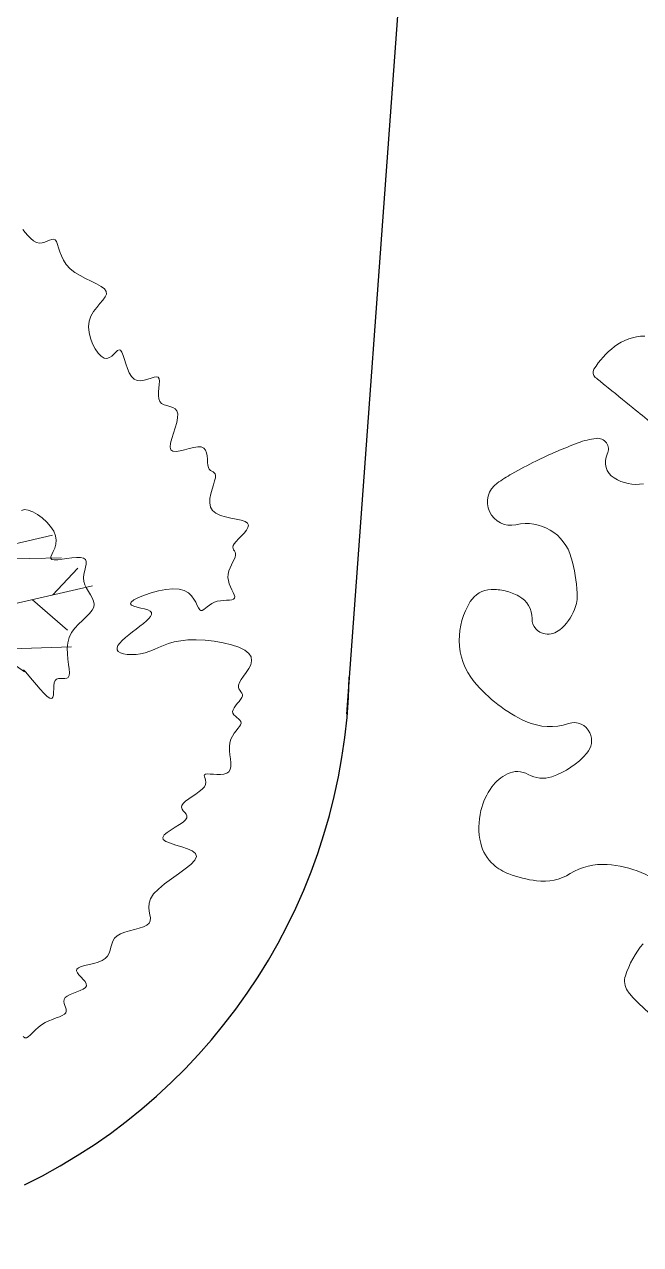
# Model space of a CAD drawing. Extents: x 2080 to 102399, y 2071 to 93424.
# Drawn here: x 88413.2 to 88603.7, y 80887.4 to 81264.5 of the extents above; entities that cross this region are included whole.
import ezdxf

# ---------------------------------------------------------------- set-up
doc = ezdxf.new("R2010")
doc.units = 0
doc.header["$LTSCALE"] = 20
doc.header["$MEASUREMENT"] = 0
for name, color, linetype, lineweight in [('casuanut tree', 100, 'Continuous', 5), ('naval tree', 105, 'Continuous', 9), ('tree1', 110, 'Continuous', 9)]:
    doc.layers.add(name, color=color, linetype=linetype, lineweight=lineweight)
doc.layers.add('road', color=2, linetype='Continuous')

# ---------------------------------------------------------------- blocks, each defined once
blk = doc.blocks.new('tr')
at = {"layer": 'casuanut tree'}
for p, q in [((0.526, -0.0217), (0.6544, -0.0487)), ((0.5395, -0.0014), (0.6476, -0.0014)), ((0.6206, -0.1163), (0.6814, -0.0758)), ((0.3639, -0.1163), (0.7017, -0.1163)), ((0.5801, -0.1163), (0.6341, -0.1907)), ((0.4179, -0.1231), (0.5328, -0.2516)), ((0.499, -0.1975), (0.6341, -0.2245))]:
    blk.add_line(p, q, dxfattribs=at)
for points in [[(0.3684, -0.9524), (0.3706, -0.9554), (0.3738, -0.956), (0.3779, -0.9548), (0.3827, -0.9523), (0.3884, -0.9489), (0.3947, -0.945), (0.4016, -0.9412), (0.4089, -0.9378), (0.4167, -0.9353), (0.4246, -0.9335), (0.4324, -0.9322), (0.4399, -0.9312), (0.4467, -0.9302), (0.4526, -0.9291), (0.4574, -0.9276), (0.4607, -0.9254), (0.4625, -0.9225), (0.463, -0.9189), (0.4628, -0.9149), (0.4623, -0.9108), (0.4619, -0.9066), (0.4621, -0.9026), (0.4635, -0.899), (0.4664, -0.8961), (0.4711, -0.894), (0.4772, -0.8924), (0.4842, -0.8912), (0.4915, -0.8902), (0.4986, -0.889), (0.5048, -0.8875), (0.5097, -0.8855), (0.5125, -0.8826), (0.513, -0.8787), (0.5117, -0.8741), (0.5092, -0.869), (0.506, -0.8637), (0.503, -0.8585), (0.5008, -0.8537), (0.5, -0.8496), (0.5013, -0.8465), (0.5051, -0.8446), (0.5111, -0.8435), (0.5187, -0.8431), (0.5273, -0.843), (0.5364, -0.8428), (0.5454, -0.8422), (0.5538, -0.841), (0.5609, -0.8386), (0.5664, -0.8351), (0.5706, -0.8304), (0.5739, -0.8251), (0.5768, -0.8195), (0.5798, -0.8138), (0.5833, -0.8085), (0.5877, -0.8039), (0.5936, -0.8003), (0.6012, -0.798), (0.6102, -0.7967), (0.6199, -0.796), (0.6299, -0.7957), (0.6396, -0.7953), (0.6484, -0.7945), (0.6557, -0.7929), (0.6611, -0.7902), (0.6642, -0.7861), (0.6656, -0.7808), (0.666, -0.7745), (0.6663, -0.7674), (0.6674, -0.7597), (0.6698, -0.7518), (0.6746, -0.7439), (0.6825, -0.7361), (0.694, -0.7287), (0.7081, -0.7216), (0.7238, -0.7149), (0.7397, -0.7083), (0.7546, -0.702), (0.7674, -0.6957), (0.7768, -0.6894), (0.7816, -0.6831), (0.781, -0.6768), (0.776, -0.6704), (0.7678, -0.664), (0.7577, -0.6578), (0.7471, -0.6518), (0.7373, -0.6461), (0.7296, -0.6407), (0.7253, -0.6358), (0.7254, -0.6314), (0.7293, -0.6274), (0.736, -0.6238), (0.7445, -0.6205), (0.7538, -0.6172), (0.763, -0.6141), (0.7711, -0.6109), (0.7771, -0.6076), (0.7803, -0.6042), (0.7812, -0.6005), (0.7804, -0.5968), (0.7787, -0.593), (0.7766, -0.5892), (0.7751, -0.5855), (0.7746, -0.5818), (0.776, -0.5783), (0.7797, -0.5751), (0.7853, -0.5719), (0.7924, -0.5689), (0.8002, -0.5658), (0.8082, -0.5627), (0.8159, -0.5595), (0.8226, -0.5561), (0.8278, -0.5524), (0.831, -0.5485), (0.8327, -0.5444), (0.8331, -0.5405), (0.833, -0.5368), (0.8327, -0.5336), (0.8327, -0.531), (0.8335, -0.5294), (0.8357, -0.5288), (0.8394, -0.5293), (0.8446, -0.5307), (0.8508, -0.5326), (0.8575, -0.5345), (0.8644, -0.5361), (0.871, -0.5368), (0.8769, -0.5364), (0.8818, -0.5344), (0.8854, -0.5305), (0.8878, -0.525), (0.8893, -0.5182), (0.8904, -0.5106), (0.8913, -0.5025), (0.8924, -0.4943), (0.894, -0.4864), (0.8965, -0.4792), (0.8999, -0.4729), (0.9042, -0.4676), (0.909, -0.463), (0.9138, -0.459), (0.9183, -0.4556), (0.9223, -0.4524), (0.9252, -0.4494), (0.9269, -0.4465), (0.9269, -0.4435), (0.9257, -0.4404), (0.9237, -0.4372), (0.9212, -0.434), (0.9188, -0.4307), (0.9167, -0.4273), (0.9155, -0.424), (0.9156, -0.4206), (0.9172, -0.4172), (0.9201, -0.4138), (0.9239, -0.4105), (0.9281, -0.4072), (0.9324, -0.404), (0.9363, -0.4008), (0.9395, -0.3977), (0.9415, -0.3947), (0.9421, -0.3917), (0.9415, -0.3889), (0.9403, -0.3859), (0.939, -0.3828), (0.9379, -0.3795), (0.9377, -0.376), (0.9387, -0.372), (0.9415, -0.3676), (0.9463, -0.3627), (0.9524, -0.3573), (0.9592, -0.3514), (0.9657, -0.3451), (0.9712, -0.3383), (0.9748, -0.3312), (0.9756, -0.3237), (0.973, -0.3158), (0.9663, -0.3076), (0.9561, -0.2994), (0.943, -0.2914), (0.9279, -0.2838), (0.9114, -0.2769), (0.8943, -0.2709), (0.8775, -0.2662), (0.8616, -0.2628), (0.8472, -0.2611), (0.8342, -0.2607), (0.8225, -0.2613), (0.8117, -0.2627), (0.8017, -0.2644), (0.7922, -0.2662), (0.783, -0.2676), (0.7737, -0.2685), (0.7644, -0.2684), (0.7552, -0.2675), (0.7464, -0.2659), (0.7384, -0.2637), (0.7315, -0.2609), (0.7261, -0.2577), (0.7224, -0.2542), (0.7208, -0.2504), (0.7216, -0.2466), (0.7244, -0.2426), (0.729, -0.2387), (0.735, -0.2347), (0.7422, -0.2306), (0.7501, -0.2267), (0.7585, -0.2227), (0.767, -0.2189), (0.7753, -0.2151), (0.783, -0.2115), (0.79, -0.2079), (0.7958, -0.2044), (0.8002, -0.2009), (0.8029, -0.1975), (0.8036, -0.1941), (0.8019, -0.1907), (0.7978, -0.1873), (0.7919, -0.184), (0.7851, -0.1806), (0.7784, -0.1773), (0.7725, -0.1741), (0.7685, -0.1709), (0.7671, -0.1678), (0.7692, -0.1648), (0.7755, -0.1619), (0.7853, -0.1593), (0.7978, -0.1573), (0.8119, -0.1559), (0.8268, -0.1554), (0.8416, -0.1561), (0.8554, -0.158), (0.8672, -0.1614), (0.8764, -0.1664), (0.8832, -0.1726), (0.888, -0.1796), (0.8913, -0.1869), (0.8934, -0.194), (0.8949, -0.2005), (0.8961, -0.206), (0.8976, -0.2099), (0.8996, -0.2119), (0.9022, -0.2123), (0.9054, -0.2114), (0.9091, -0.2097), (0.9134, -0.2075), (0.9182, -0.2053), (0.9234, -0.2033), (0.9291, -0.202), (0.9352, -0.2016), (0.9415, -0.202), (0.9477, -0.2028), (0.9536, -0.2038), (0.959, -0.2046), (0.9636, -0.205), (0.9673, -0.2046), (0.9697, -0.2031), (0.9707, -0.2003), (0.9706, -0.1964), (0.9697, -0.1915), (0.9684, -0.1859), (0.967, -0.1798), (0.966, -0.1733), (0.9656, -0.1667), (0.9663, -0.1603), (0.9682, -0.1541), (0.9711, -0.1483), (0.9747, -0.1428), (0.9787, -0.1376), (0.9826, -0.1328), (0.9862, -0.1284), (0.9892, -0.1244), (0.991, -0.1208), (0.9917, -0.1177), (0.9914, -0.1148), (0.9906, -0.1121), (0.9896, -0.1096), (0.989, -0.107), (0.9891, -0.1044), (0.9904, -0.1015), (0.9933, -0.0983), (0.998, -0.0947), (1.004, -0.0908), (1.0106, -0.0866), (1.0171, -0.0822), (1.0228, -0.0778), (1.027, -0.0733), (1.0291, -0.0688), (1.0282, -0.0645), (1.024, -0.0604), (1.0171, -0.0563), (1.0083, -0.0521), (0.9985, -0.0477), (0.9885, -0.043), (0.9793, -0.0377), (0.9716, -0.0318), (0.9663, -0.0251), (0.964, -0.0175), (0.9644, -0.0092), (0.9667, -0.0006), (0.9705, 0.008), (0.975, 0.0164), (0.9796, 0.0242), (0.9836, 0.0312), (0.9865, 0.0369), (0.9878, 0.0413), (0.9877, 0.0446), (0.9865, 0.047), (0.9846, 0.049), (0.9824, 0.0509), (0.9802, 0.0531), (0.9785, 0.0558), (0.9775, 0.0595), (0.9776, 0.0642), (0.9784, 0.0699), (0.9795, 0.0762), (0.9803, 0.0826), (0.9806, 0.0887), (0.9798, 0.0943), (0.9774, 0.099), (0.973, 0.1023), (0.9664, 0.104), (0.9582, 0.1046), (0.9489, 0.1045), (0.9394, 0.1041), (0.9304, 0.104), (0.9225, 0.1046), (0.9166, 0.1065), (0.9134, 0.1102), (0.9132, 0.1158), (0.9157, 0.1232), (0.92, 0.1319), (0.9255, 0.1413), (0.9312, 0.151), (0.9365, 0.1604), (0.9405, 0.1691), (0.9426, 0.1766), (0.9422, 0.1826), (0.9396, 0.1873), (0.9355, 0.191), (0.9305, 0.1941), (0.9252, 0.197), (0.9201, 0.2001), (0.916, 0.2037), (0.9134, 0.2082), (0.9126, 0.2138), (0.9135, 0.2203), (0.9154, 0.2273), (0.9177, 0.2344), (0.92, 0.2411), (0.9217, 0.2472), (0.9223, 0.2521), (0.9212, 0.2555), (0.9181, 0.2572), (0.9132, 0.2575), (0.9071, 0.2571), (0.9001, 0.2564), (0.8929, 0.256), (0.8858, 0.2565), (0.8793, 0.2584), (0.8739, 0.2623), (0.87, 0.2685), (0.8674, 0.2766), (0.8657, 0.2858), (0.8647, 0.2954), (0.8639, 0.3047), (0.8632, 0.3131), (0.8621, 0.3199), (0.8604, 0.3243), (0.8579, 0.3258), (0.8545, 0.3251), (0.8505, 0.3229), (0.8459, 0.3199), (0.841, 0.317), (0.8359, 0.3149), (0.8307, 0.3144), (0.8255, 0.3164), (0.8206, 0.3212), (0.8162, 0.3287), (0.8124, 0.3381), (0.8096, 0.3489), (0.8081, 0.3605), (0.808, 0.3723), (0.8096, 0.3837), (0.8131, 0.3941), (0.8188, 0.4031), (0.8259, 0.4107), (0.8338, 0.4173), (0.8417, 0.4231), (0.849, 0.4284), (0.8548, 0.4334), (0.8585, 0.4384), (0.8593, 0.4437), (0.8568, 0.4495), (0.8514, 0.4557), (0.8439, 0.4625), (0.835, 0.4698), (0.8253, 0.4775), (0.8158, 0.4857), (0.807, 0.4943), (0.7996, 0.5034), (0.7943, 0.5129), (0.7908, 0.5225), (0.7887, 0.5318), (0.7875, 0.5407), (0.7869, 0.5489), (0.7863, 0.5559), (0.7855, 0.5615), (0.7839, 0.5654), (0.7812, 0.5674), (0.7776, 0.568), (0.7732, 0.5676), (0.7682, 0.5667), (0.7629, 0.5658), (0.7574, 0.5656), (0.752, 0.5664), (0.7467, 0.5688), (0.7419, 0.5731), (0.7374, 0.579), (0.7333, 0.5858), (0.7295, 0.593), (0.7261, 0.6)], [(0.5986, 0.0604), (0.6048, 0.0606), (0.612, 0.0579), (0.6199, 0.0526), (0.6278, 0.0453), (0.6354, 0.0365), (0.6422, 0.0267), (0.6478, 0.0164), (0.6516, 0.0061), (0.6533, -0.0037), (0.6525, -0.0124), (0.6498, -0.0202), (0.646, -0.027), (0.6417, -0.0328), (0.6378, -0.0378), (0.6349, -0.0418), (0.6338, -0.0451), (0.6352, -0.0476), (0.6397, -0.0494), (0.6467, -0.0506), (0.6553, -0.0516), (0.6649, -0.0524), (0.6747, -0.0533), (0.6839, -0.0546), (0.6916, -0.0563), (0.6972, -0.0589), (0.7, -0.0623), (0.7005, -0.0665), (0.6992, -0.0715), (0.6967, -0.0772), (0.6937, -0.0833), (0.6907, -0.0899), (0.6883, -0.0968), (0.687, -0.1039), (0.6874, -0.1112), (0.6891, -0.1184), (0.6914, -0.1256), (0.6939, -0.1327), (0.6961, -0.1395), (0.6973, -0.1461), (0.6971, -0.1523), (0.6949, -0.158), (0.6904, -0.1633), (0.6838, -0.1683), (0.6759, -0.1732), (0.6671, -0.1783), (0.6579, -0.1838), (0.649, -0.19), (0.6409, -0.1971), (0.6341, -0.2054), (0.6291, -0.2148), (0.6256, -0.2252), (0.6233, -0.236), (0.6219, -0.2466), (0.6209, -0.2567), (0.62, -0.2657), (0.6189, -0.2732), (0.6172, -0.2786), (0.6147, -0.2817), (0.6114, -0.2828), (0.6076, -0.2825), (0.6034, -0.2816), (0.5992, -0.2804), (0.5951, -0.2797), (0.5912, -0.28), (0.588, -0.282), (0.5853, -0.2859), (0.5832, -0.2913), (0.5815, -0.2975), (0.5798, -0.3037), (0.578, -0.3091), (0.5759, -0.313), (0.5733, -0.3148), (0.5699, -0.3135), (0.5657, -0.3089), (0.5608, -0.3014), (0.5555, -0.292), (0.55, -0.2816), (0.5446, -0.271), (0.5395, -0.2611), (0.5351, -0.2528), (0.5317, -0.247)]]:
    blk.add_lwpolyline(points, dxfattribs=at)
blk = doc.blocks.new('tree1')
at = {"layer": 'tree1', "lineweight": 5}
for points in [[(2246.1388, 2114.1573, -0.016572), (2246.113, 2114.1957, -0.046235), (2246.1055, 2114.2106, -0.232844), (2246.1075, 2114.2346, -0.094135), (2246.1455, 2114.2771, -0.151838)], [(2246.2059, 2114.3476, 0.167315), (2246.1188, 2114.4103, 0.155323), (2246.0594, 2114.4094, -0.172189), (2246.0055, 2114.4103, -0.057388), (2245.9658, 2114.4306, -0.091215), (2245.9455, 2114.4502, -0.156095), (2245.9337, 2114.4872, -0.117481), (2245.9455, 2114.5368, -0.096462), (2245.9705, 2114.5689, -0.124262), (2245.9989, 2114.5834, -0.245852), (2246.0304, 2114.5751, 0.213299), (2246.0655, 2114.5634, 0.132817), (2246.1271, 2114.5869, 0.292293), (2246.1388, 2114.6167, 0.386063), (2246.1096, 2114.6384, -0.189961), (2246.0455, 2114.6566, -0.113948), (2245.9805, 2114.7353, -0.173128), (2245.9722, 2114.8031, -0.141993), (2246.0028, 2114.8585, -0.2475), (2246.0388, 2114.8697, -0.069531), (2246.0598, 2114.8626, -0.066733), (2246.0788, 2114.8497, -0.27622), (2246.0909, 2114.811, 0.375875), (2246.1055, 2114.7831, 0.21129), (2246.1292, 2114.7842, 0.125177), (2246.1588, 2114.8097, 0.111486), (2246.1686, 2114.8338, 0.05123), (2246.1721, 2114.8896, 0.402904), (2246.0994, 2114.9595, -0.821492), (2246.0855, 2115.0294, -0.025063), (2246.1109, 2115.0385, -0.015882), (2246.1521, 2115.0494, -0.023816), (2246.2229, 2115.0623, -0.058964), (2246.2521, 2115.0627, -0.600057), (2246.2634, 2115.035, 0.391652), (2246.2654, 2114.9961, 0.173919), (2246.3078, 2114.9768, 0.206831)], [(2246.3654, 2115.0361, 0.000005), (2246.342, 2115.066, -0.000002), (2246.3187, 2115.096, -0.000001), (2246.2838, 2115.1409, -0.000003), (2246.2721, 2115.1559, -0.378508), (2246.2729, 2115.1687, -0.089675), (2246.3121, 2115.1959, -0.160885), (2246.3619, 2115.2013, -0.160398)]]:
    blk.add_lwpolyline(points, format="xyb", dxfattribs=at)

msp = doc.modelspace()

# ---------------------------------------------------------------- linework, layer by layer
at = {"layer": 'road', "ltscale": 0.5}
msp.add_line((88591.96, 82139.192), (88512.836, 81051.341), dxfattribs=at)
msp.add_arc((88334.732, 81066.657), 178.976, 295.9968, 358.74277, dxfattribs=at)

# ---------------------------------------------------------------- block references
at = {"layer": 'casuanut tree', "linetype": 'Continuous', "xscale": 156.6043140091427, "yscale": 156.6043140091427, "zscale": 156.6043140091427, "rotation": 13.0160703837979}
msp.add_blockref('tr', (88323.039, 81083.97), dxfattribs=at)
at = {"layer": 'naval tree', "linetype": 'Continuous', "xscale": 197.8580632823544, "yscale": 197.8580632823544, "zscale": 197.8580632823544, "rotation": 13.01607038379527}
msp.add_blockref('tree1', (-250177.676, -426692.062), dxfattribs=at)

doc.saveas('drawing.dxf')
